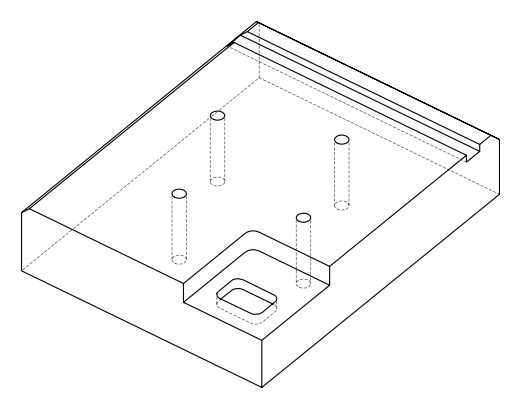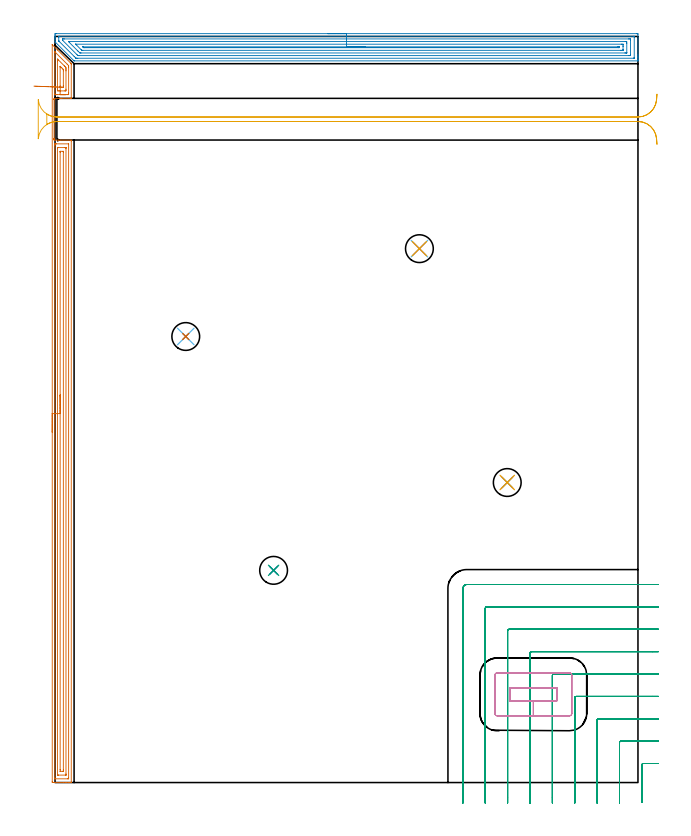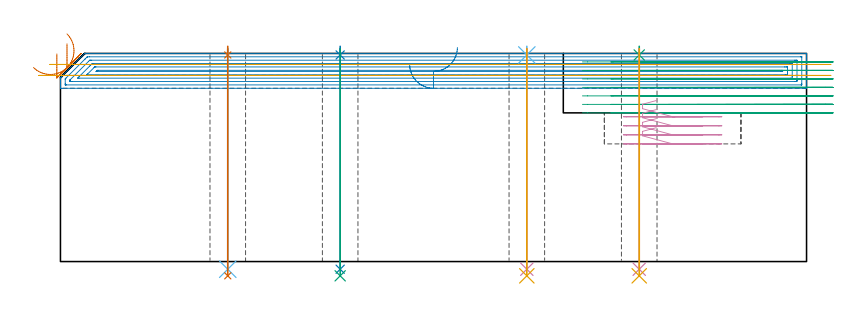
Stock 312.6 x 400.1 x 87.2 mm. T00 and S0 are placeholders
(PLAN: 17 operations, 11 tool changes, 52.9 min)
(1 AREA_MILL | FG_CHAMFER_SURFACE | UGT0205_001 | 12.42 min | 20788 mm3)
(2 AREA_MILL_1 | FG_CHAMFER_SURFACE_1 | UGT0205_001 | 15.03 min | 32758 mm3)
(3 MILL_CORNER_NOTCH_RECTANGULAR | CORNER_NOTCH_RECTANGULAR | UGT0201_008 | Follow Part, ap 4, ae 75% | 17.47 min | 289207 mm3)
(4 MILL_RECTANGULAR_POCKET | POCKET_RECTANGULAR_STRAIGHT | UGT0201_008 | Follow Part, ap 4, ae 75% | 2.03 min | 28071 mm3)
(5 MILL_RECTANGULAR_SLOT | SLOT_RECTANGULAR | UGT0201_136 | Follow Part, ap 5, ae 75% | 2.8 min | 63262 mm3)
(6 SPOT_DRILL | STEP1HOLE | NXT0321_9005460120000 | 0.03 min | 6 mm3)
(7 SPOT_DRILL_1 | STEP1HOLE_1 | NXT0321_9005460120000 | 0.03 min | 1 mm3)
(8 SPOT_DRILL_2 | STEP1HOLE_2 | NXT0321_9005460120000 | 0.03 min | 13 mm3)
(9 SPOT_DRILL_3 | STEP1HOLE_3 | NXT0321_9005460120000 | 0.03 min | 2 mm3)
(10 DRILL_THROUGH_HOLE_INTO_CENTER | STEP1HOLE | NXT0301_065 | 0.37 min | 6052 mm3)
(11 DRILL_TO_ENLARGE_THROUGH_HOLE | STEP1HOLE | UGT0301_280 | 0.38 min | 9117 mm3)
(12 DRILL_THROUGH_HOLE_INTO_CENTER_1 | STEP1HOLE_1 | NXT0301_065 | 0.37 min | 6055 mm3)
(13 DRILL_TO_ENLARGE_THROUGH_HOLE_1 | STEP1HOLE_1 | UGT0301_280 | 0.38 min | 9134 mm3)
(14 DRILL_THROUGH_HOLE_INTO_CENTER_2 | STEP1HOLE_2 | NXT0301_065 | 0.37 min | 6028 mm3)
(15 DRILL_TO_ENLARGE_THROUGH_HOLE_2 | STEP1HOLE_2 | UGT0301_280 | 0.38 min | 9154 mm3)
(16 DRILL_THROUGH_HOLE_INTO_CENTER_3 | STEP1HOLE_3 | NXT0301_065 | 0.37 min | 5992 mm3)
(17 DRILL_TO_ENLARGE_THROUGH_HOLE_3 | STEP1HOLE_3 | UGT0301_280 | 0.38 min | 9167 mm3)
(TOOL UGT0205_001 | Chamfer Mill 20 x 3 x 45 deg. | D20 FL50 Z2)
(TOOL UGT0201_008 | End Mill 16 mm | D16 FL32 Z4)
(TOOL UGT0201_136 | Carbide End Mill 20.0 | D20 FL30 Z4)
(TOOL NXT0321_9005460120000 | NC Spot Drill, 142deg, 12mm, Carbide, Uncoated | D12 PA142 FL30 Z2)
(TOOL NXT0301_065 | Carbide Drill 9.4mm [860.1-0940-075A1-MM 2214] | D9.4 PA140 FL98 Z2)
(TOOL UGT0301_280 | Twist Drill 14.9 mm | D14.9 PA118 FL114 Z2)
(OP 1 AREA_MILL)
G17 G21 G94 G90
T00 M6
G54
G17 G0 G90 X-1.5 Y187.85 S1061 M3
G43 Z97.2 H0
Z87.
G94 G1 Y187.888 Z86.128 F250.
Y188.002 Z85.264
Y188.191 Z84.412
Y188.453 Z83.58
Y188.787 Z82.774
Y189.19 Z82.
Y189.658 Z81.264
Y190.19 Z80.572
Y190.779 Z79.929
Y191.422 Z79.34
Y192.114 Z78.809
Y192.85 Z78.34
Y193.624 Z77.937
Y194.43 Z77.603
Y195.262 Z77.341
Y196.113 Z77.152
Y196.978 Z77.038
Y197.85 Z77.
Y395.608
X-1.495 Y395.663 Z77.003
X-1.492 Y395.681 Z77.005
X-1.462 Y395.663 Z77.035
X1.371 Y392.829 Z79.871
X8.423 Y385.778 Z86.922
X8.667 Y385.535 Z87.163
X8.678 Y385.523 Z87.174
X8.705 Y385.487 Z87.191
X8.7 Y385.232 Z87.2
Y367.34
X8.693 Y366.909 Z87.193
X8.656 Y366.906 Z87.156
X8.521 Y366.9 Z87.021
X3.6 Z82.1
X2.706 Z81.199
X-0.498 Z77.997
X-0.496 Y366.59 Z77.996
Y366.432 Z77.995
X-0.495 Y366.376 Z77.994
X-0.493 Y366.333 Z77.992
X-0.495 Y366.321 Z77.993
X-0.496 Y366.319
X-0.495 Y366.288 Z77.992
X-0.5 Y366.198 Z78.
Y345.302 Z77.999
X-0.499 Y345.171 Z77.995
X-0.5 Y345.163 Z77.997
X-0.499 Y345.162
X-0.497 Y345.108
X-0.498 Y345.106 Z77.994
X-0.5 Y345.103 Z77.995
Y345.094 Z78.
X-0.494 Y345.08 Z77.993
X-0.496 Y345.015 Z77.996
X-0.495 Y344.98 Z77.995
Y344.837
X-0.497 Y344.5 Z77.997
X1.812 Z80.305
X2.64 Z81.14
X8.531 Y344.499 Z87.031
X8.693 Y344.49 Z87.193
X8.7 Y344.086 Z87.2
Y0.186
X8.697 Y0.01 Z87.188
X8.627 Y0.006 Z87.119
X8.178 Y0. Z86.677
X7.919 Z86.419
X7.177 Z85.672
X5.911 Z84.408
X4.494 Z82.99
X-1.132 Z77.365
X-1.492 Y0.01 Z77.006
X-1.5 Y0.367 Z76.999
Y0.372
Y197.85 Z77.
X-0.086 Z78.414
Y341.512
X-0.081 Y342.297 Z78.419
X-0.079 Y342.4 Z78.421
X-0.072 Y342.49 Z78.428
X0.023 Y342.492 Z78.523
X0.715 Y342.499 Z79.215
X7.177 Z85.677
X7.244 Y342.497 Z85.744
X7.268 Y342.494 Z85.768
X7.277 Y342.491 Z85.777
X7.279 Y342.477 Z85.779
X7.283 Y342.406 Z85.783
X7.285 Y342.297 Z85.785
X7.286 Y342.188 Z85.786
X7.285 Y2.422 Z85.785
Y2.314
X7.282 Y2.204 Z85.782
X7.275 Y2.01 Z85.775
X7.177 Y2.008 Z85.677
X6.703 Y2.001 Z85.203
X0.023 Z78.523
X-0.037 Y2.002 Z78.463
X-0.073 Y2.006 Z78.427
X-0.077 Y2.008 Z78.423
X-0.08 Y2.033 Z78.42
X-0.083 Y2.094 Z78.417
X-0.085 Y2.312 Z78.415
X-0.086 Y2.422 Z78.414
Y197.85
X1.328 Z79.828
X1.329 Y340.258 Z79.829
X1.33 Y340.387 Z79.83
X1.334 Y340.472 Z79.834
X1.336 Y340.489 Z79.836
X1.342 Y340.492 Z79.842
X1.369 Y340.496 Z79.869
X1.812 Y340.5 Z80.312
X5.397 Z83.897
X5.828 Y340.49 Z84.328
X5.865 Y340.481 Z84.365
X5.868 Y340.448 Z84.368
X5.87 Y340.4 Z84.37
X5.871 Y340.352 Z84.371
Y340.025
Y4.622
X5.87 Y4.21 Z84.37
X5.869 Y4.09 Z84.369
X5.866 Y4.031 Z84.366
X5.863 Y4.01 Z84.363
X5.809 Y4.007 Z84.309
X5.598 Y4.001 Z84.098
X1.812 Y4. Z80.312
X1.601 Y4.001 Z80.101
X1.461 Y4.004 Z79.961
X1.35 Y4.01 Z79.85
X1.334 Y4.015 Z79.834
X1.332 Y4.023 Z79.832
X1.33 Y4.049 Z79.83
X1.329 Y4.21 Z79.829
X1.328 Y197.85 Z79.828
X2.743 Z81.243
Y337.825
X2.745 Y338.254 Z81.245
X2.748 Y338.467 Z81.248
X2.749 Y338.486 Z81.249
X2.77 Y338.491 Z81.27
X2.829 Y338.497 Z81.329
X2.926 Y338.5 Z81.426
X4.349 Y338.498 Z82.849
X4.404 Y338.496 Z82.904
X4.442 Y338.49 Z82.942
X4.451 Y338.482 Z82.951
X4.453 Y338.462 Z82.953
X4.456 Y338.263 Z82.956
X4.457 Y337.862 Z82.957
Y6.894
X4.453 Y6.041 Z82.953
X4.451 Y6.016 Z82.951
X4.436 Y6.01 Z82.936
X4.382 Y6.005 Z82.882
X4.27 Y6.001 Z82.77
X2.93 Z81.43
X2.818 Y6.005 Z81.318
X2.764 Y6.01 Z81.264
X2.749 Y6.016 Z81.249
X2.748 Y6.034 Z81.248
X2.743 Y6.857 Z81.243
Y6.894
Y197.85
Y198.722 Z81.281
Y199.586 Z81.395
Y200.438 Z81.583
Y201.27 Z81.846
Y202.076 Z82.18
Y202.85 Z82.582
Y203.586 Z83.051
Y204.278 Z83.582
Y204.921 Z84.172
Y205.51 Z84.815
Y206.041 Z85.507
Y206.51 Z86.243
Y206.913 Z87.017
Y207.247 Z87.823
Y207.509 Z88.655
Y207.698 Z89.506
Y207.812 Z90.371
Y207.85 Z91.243
G0 Z97.2
X2.742 Y368.9
Z95.384
G1 X3.332 Z94.741
X3.863 Z94.049
X4.331 Z93.313
X4.734 Z92.54
X5.068 Z91.734
X5.33 Z90.902
X5.519 Z90.05
X5.633 Z89.185
X5.671 Z88.313
X5.633 Z87.442
X5.519 Z86.577
X5.33 Z85.725
X5.068 Z84.893
X4.734 Z84.087
X4.331 Z83.313
X3.863 Z82.578
X3.332 Z81.885
X2.742 Z81.242
X1.147 Z79.647
X0.252 Z78.752
X0.023 Y368.903 Z78.523
X-0.052 Y368.907 Z78.448
X-0.075 Y368.909 Z78.425
X-0.079 Y368.949 Z78.421
X-0.083 Y369.02 Z78.417
X-0.085 Y369.129 Z78.415
X-0.086 Y369.238 Z78.414
Y391.598
X-0.084 Y391.708 Z78.416
X-0.081 Y391.78 Z78.419
X-0.078 Y391.816 Z78.422
X-0.058 Y391.8 Z78.442
X0.023 Y391.724 Z78.523
X0.261 Y391.489 Z78.761
X6.521 Y385.229 Z85.021
X7.177 Y384.562 Z85.677
X7.279 Y384.438 Z85.779
X7.282 Y384.334 Z85.782
X7.284 Y384.226 Z85.784
X7.286 Y383.44 Z85.786
Y369.915
X7.284 Y369.129 Z85.784
X7.283 Y369.023 Z85.783
X7.279 Y368.92 Z85.779
X7.177 Y368.91 Z85.677
X6.511 Y368.901 Z85.011
X2.742 Y368.9 Z81.242
Y370.9
X1.812 Y370.901 Z80.312
X1.336 Y370.918 Z79.836
X1.331 Y371.399 Z79.831
X1.329 Y371.812 Z79.829
Y372.296
Y387.017
X1.33 Y387.499 Z79.83
X1.335 Y387.912 Z79.835
X1.336 Y387.953 Z79.836
X1.384 Y387.912 Z79.884
X1.812 Y387.488 Z80.312
X4.966 Y384.334 Z83.466
X5.388 Y383.91 Z83.888
X5.854 Y383.44 Z84.354
X5.864 Y382.964 Z84.364
X5.869 Y382.545 Z84.369
X5.871 Y382.062 Z84.371
Y381.651
Y371.812
X5.868 Y371.332 Z84.368
X5.864 Y370.918 Z84.364
X5.406 Y370.9 Z83.906
X5.388 Z83.888
X2.742 Z81.242
X2.82 Y372.908 Z81.32
X2.779 Y372.91 Z81.279
X2.749 Y372.919 Z81.249
X2.748 Y372.961 Z81.248
X2.745 Y373.162 Z81.245
X2.743 Y373.564 Z81.243
Y383.44
X2.745 Y383.843 Z81.245
X2.748 Y384.043 Z81.248
X2.749 Y384.08 Z81.249
X2.772 Y384.067 Z81.272
X2.837 Y384.005 Z81.337
X3.411 Y383.44 Z81.911
X3.6 Y383.251 Z82.1
X4.302 Y382.545 Z82.802
X4.403 Y382.437 Z82.903
X4.45 Y382.38 Z82.95
X4.452 Y382.33 Z82.952
X4.455 Y382.117 Z82.955
X4.457 Y381.688 Z82.957
Y373.601
X4.455 Y373.173 Z82.955
X4.452 Y372.959 Z82.952
X4.45 Y372.914 Z82.95
X4.401 Y372.909 Z82.901
X4.298 Y372.903 Z82.798
X3.6 Y372.9 Z82.1
X3.406 Y372.901 Z81.906
X2.842 Y372.908 Z81.342
X2.82 Z81.32
X2.177 Y372.933 Z80.73
X1.485 Y372.96 Z80.2
X0.749 Y372.988 Z79.731
X-0.024 Y373.018 Z79.329
X-0.829 Y373.049 Z78.995
X-1.661 Y373.081 Z78.733
X-2.512 Y373.114 Z78.545
X-3.376 Y373.147 Z78.431
X-4.247 Y373.18 Z78.393
X-5.118 Y373.214 Z78.432
X-5.982 Y373.247 Z78.546
X-6.833 Y373.28 Z78.735
X-7.665 Y373.312 Z78.998
X-8.47 Y373.343 Z79.332
X-9.243 Y373.373 Z79.735
X-9.978 Y373.401 Z80.204
X-10.67 Y373.428 Z80.735
X-11.312 Y373.452 Z81.325
G0 Z97.2
M5
M2
(OP 2 AREA_MILL_1)
G17 G21 G94 G90
T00 M6
G54
G17 G0 G90 X146.3 Y401.6 S1061 M3
G43 Z97.2 H0
Z82.6
G94 G1 X146.338 Z81.728 F250.
X146.452 Z80.863
X146.641 Z80.012
X146.903 Z79.18
X147.237 Z78.374
X147.64 Z77.6
X148.109 Z76.864
X148.64 Z76.172
X149.229 Z75.529
X149.872 Z74.939
X150.564 Z74.408
X151.3 Z73.94
X152.074 Z73.537
X152.88 Z73.203
X153.712 Z72.941
X154.564 Z72.752
X155.428 Z72.638
X156.3 Z72.6
X311.997
X312.286 Y401.598 Z72.601
X312.59 Y401.592 Z72.606
X312.6 Y401.284 Z72.914
Y390.284 Z83.91
Y389.704 Z84.493
Y389.391 Z84.805
Y388.812 Z85.385
Y388.499 Z85.696
Y387.873 Z86.327
Y387.425 Z86.774
Y387.056 Z87.135
X312.59 Y387.002 Z87.188
X312.444 Y387. Z87.2
X10.417
X10.205 Y387.004 Z87.189
X10.1 Y387.099 Z87.099
X0.305 Y396.894 Z77.304
X0.221 Y396.978 Z77.219
X0. Y397.201 Z76.999
Y398.583 Z75.617
Y399.209 Z74.987
Y399.522 Z74.675
Y400.101 Z74.095
Y400.414 Z73.783
Y400.994 Z73.201
Y401.596 Z72.599
X0.603 Y401.6 Z72.6
X156.3
Y400.186 Z74.014
X310.297 Y400.185 Z74.015
X310.466 Y400.182 Z74.018
X310.575 Y400.179 Z74.021
X310.591 Y400.169 Z74.031
X310.593 Y400.156 Z74.044
X310.597 Y400.101 Z74.099
X310.6 Y399.714 Z74.486
X310.599 Y388.499 Z85.701
X310.597 Y388.45 Z85.75
X310.594 Y388.427 Z85.773
X310.591 Y388.421 Z85.779
X310.55 Y388.419 Z85.781
X310.382 Y388.415 Z85.785
X310.297 Y388.414 Z85.786
X310.213
X12.202
X11.391 Y388.417 Z85.783
X11.31 Y388.421 Z85.779
X11.236 Y388.426 Z85.774
X11.159 Y388.499 Z85.701
X10.417 Y389.232 Z84.968
X10.258 Y389.391 Z84.809
X2.387 Y397.263 Z76.937
X2.23 Y397.424 Z76.776
X2.072 Y397.589 Z76.611
X2.01 Y397.668 Z76.532
X2.006 Y397.715 Z76.485
X2.002 Y397.809 Z76.391
X2. Y399.596 Z74.604
X2.001 Y400.101 Z74.099
X2.003 Y400.15 Z74.05
X2.006 Y400.173 Z74.027
X2.009 Y400.179 Z74.021
X2.05 Y400.181 Z74.019
X2.218 Y400.185 Z74.015
X2.303 Y400.186 Z74.014
X2.387
X156.3
Y398.772 Z75.428
X307.536 Y398.771 Z75.429
X307.975 Y398.77 Z75.43
X308.428 Y398.767 Z75.433
X308.571 Y398.765 Z75.435
X308.59 Y398.488 Z75.712
X308.596 Y398.316 Z75.884
X308.599 Y398.145 Z76.055
Y390.113 Z84.087
X308.594 Y389.941 Z84.259
X308.589 Y389.835 Z84.365
X308.542 Y389.833 Z84.367
X308.428 Y389.831 Z84.369
X307.991 Y389.829 Z84.371
X307.536 Y389.828 Z84.372
X13.094 Y389.829 Z84.371
X12.656 Y389.83 Z84.37
X12.43 Y389.833 Z84.367
X12.318 Y389.835 Z84.365
X12.263 Y389.848 Z84.352
X12.202 Y389.903 Z84.297
X11.817 Y390.284 Z83.916
X4.172 Y397.928 Z76.272
X4.077 Y398.026 Z76.174
X4.031 Y398.075 Z76.125
X4.011 Y398.099 Z76.101
X4.008 Y398.145 Z76.055
X4.003 Y398.316 Z75.884
X4.001 Y398.487 Z75.713
X4.006 Y398.659 Z75.541
X4.011 Y398.765 Z75.435
X4.058 Y398.767 Z75.433
X4.172 Y398.769 Z75.431
X4.609 Y398.771 Z75.429
X5.064 Y398.772 Z75.428
X156.3
Y397.357 Z76.843
X305.818
X306.571 Y397.35 Z76.85
X306.599 Y396.576 Z77.624
X306.6 Y396.531 Z77.669
Y391.432 Z82.768
X306.598 Y391.326 Z82.874
X306.594 Y391.274 Z82.926
X306.59 Y391.252 Z82.948
X306.571 Y391.249 Z82.951
X305.752 Y391.243 Z82.957
X305.685
X13.919
X13.507 Y391.25 Z82.95
X13.304 Y391.256 Z82.944
X13.094 Y391.458 Z82.742
X12.48 Y392.069 Z82.131
X12.202 Y392.346 Z81.854
X7.741 Y396.809 Z77.391
X7.304 Y397.257 Z76.943
X7.22 Y397.351 Z76.849
X7.807 Y397.357 Z76.843
X156.3
Y395.943 Z78.257
X303.663
X303.967 Y395.942 Z78.258
X304.56 Y395.939 Z78.261
X304.579 Y395.937 Z78.263
X304.592 Y395.906 Z78.294
X304.596 Y395.639 Z78.561
X304.6 Y395.006 Z79.194
Y394.746 Z79.454
Y392.961 Z81.239
X304.599 Y392.803 Z81.397
X304.597 Y392.724 Z81.476
X304.594 Y392.685 Z81.515
X304.591 Y392.669 Z81.531
X304.573 Y392.664 Z81.536
X304.269 Y392.66 Z81.54
X303.967 Y392.658 Z81.542
X303.379 Y392.657 Z81.543
X14.879
X14.574 Y392.659 Z81.541
X14.372 Y392.664 Z81.536
X14.344 Y392.665 Z81.535
X14.33 Y392.675 Z81.525
X14.302 Y392.699 Z81.501
X14.248 Y392.751 Z81.449
X14.037 Y392.961 Z81.239
X11.359 Y395.639 Z78.561
X11.31 Y395.688 Z78.512
X11.152 Y395.851 Z78.349
X11.077 Y395.932 Z78.268
X11.074 Y395.938 Z78.262
X11.078 Y395.94 Z78.26
X11.099 Y395.942 Z78.258
X11.151 Y395.943 Z78.257
X11.31
X156.3
Y394.529 Z79.671
X301.725
X302.183 Y394.528 Z79.672
X302.403 Y394.526 Z79.674
X302.539 Y394.522 Z79.678
X302.59 Y394.513 Z79.687
X302.592 Y394.484 Z79.716
Y394.337 Z79.863
X302.571 Y394.078 Z80.122
X302.302 Y394.073 Z80.127
X302.183 Y394.072 Z80.128
X297.046 Y394.071 Z80.129
X15.771
X15.552 Y394.073 Z80.127
X15.44 Y394.076 Z80.124
X15.387 Y394.078 Z80.122
X15.332 Y394.127 Z80.073
X15.239 Y394.213 Z79.987
X15.15 Y394.301 Z79.899
X14.976 Y394.481 Z79.719
X14.937 Y394.523 Z79.677
X14.96 Y394.525 Z79.675
X15.02 Y394.527 Z79.673
X15.096 Y394.529 Z79.671
X15.313
X156.3
X157.172 Z79.709
X158.037 Z79.823
X158.888 Z80.012
X159.72 Z80.274
X160.526 Z80.608
X161.3 Z81.011
X162.036 Z81.479
X162.728 Z82.011
X163.371 Z82.6
X163.96 Z83.243
X164.492 Z83.935
X164.96 Z84.671
X165.363 Z85.445
X165.697 Z86.251
X165.959 Z87.083
X166.148 Z87.935
X166.262 Z88.799
X166.3 Z89.671
G0 Z97.2
M5
M2
(OP 3 MILL_CORNER_NOTCH_RECTANGULAR)
G17 G21 G94 G90
T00 M6
G54
G17 G0 G90 X323.6 Y10.2 S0 M3
G43 Z97.2 H0
Z83.643
G94 G1 X320.6 F250.
X315.493 F500.
G3 X314.7 Y9.407 R0.8
G1 Y-7.719
Y-10.719 F250.
G0 Z97.2
X323.6 Y22.2
Z83.643
G1 X320.6
X303.494 F500.
G3 X302.7 Y21.406 R0.8
G1 Y-8.
Y-11. F250.
G0 Z97.2
X323.6 Y34.2
Z83.643
G1 X320.6
X291.494 F500.
G3 X290.7 Y33.406 R0.8
G1 Y-8.
Y-11. F250.
G0 Z97.2
X323.6 Y46.2
Z83.643
G1 X320.6
X279.494 F500.
G3 X278.7 Y45.406 R0.8
G1 Y-8.
Y-11. F250.
G0 Z97.2
X323.6 Y58.2
Z83.643
G1 X320.6
X267.495 F500.
G3 X266.7 Y57.405 R0.8
G1 Y-8.
Y-11. F250.
G0 Z97.2
X323.6 Y70.2
Z83.643
G1 X320.6
X255.495 F500.
G3 X254.7 Y69.405 R0.8
G1 Y-8.
Y-11. F250.
G0 Z97.2
X323.6 Y82.2
Z83.643
G1 X320.6
X243.495 F500.
G3 X242.7 Y81.405 R0.8
G1 Y-8.
Y-11. F250.
G0 Z97.2
X323.6 Y94.2
Z83.643
G1 X320.6
X231.496 F500.
G3 X230.7 Y93.404 R0.8
G1 Y-8.
Y-11. F250.
G0 Z97.2
X323.6 Y106.2
Z83.643
G1 X320.6
X220.9 F500.
G3 X218.7 Y104. R2.2
G1 Y-8.
Y-11. F250.
G0 Z97.2
X323.6 Y10.2
Z80.086
G1 X320.6
X315.493 F500.
G3 X314.7 Y9.407 R0.8
G1 Y-7.719
Y-10.719 F250.
G0 Z97.2
X323.6 Y22.2
Z80.086
G1 X320.6
X303.494 F500.
G3 X302.7 Y21.406 R0.8
G1 Y-8.
Y-11. F250.
G0 Z97.2
X323.6 Y34.2
Z80.086
G1 X320.6
X291.494 F500.
G3 X290.7 Y33.406 R0.8
G1 Y-8.
Y-11. F250.
G0 Z97.2
X323.6 Y46.2
Z80.086
G1 X320.6
X279.495 F500.
G3 X278.7 Y45.405 R0.8
G1 Y-8.
Y-11. F250.
G0 Z97.2
X323.6 Y58.2
Z80.086
G1 X320.6
X267.495 F500.
G3 X266.7 Y57.405 R0.8
G1 Y-8.
Y-11. F250.
G0 Z97.2
X323.6 Y70.2
Z80.086
G1 X320.6
X255.495 F500.
G3 X254.7 Y69.405 R0.8
G1 Y-8.
Y-11. F250.
G0 Z97.2
X323.6 Y82.2
Z80.086
G1 X320.6
X243.496 F500.
G3 X242.7 Y81.404 R0.8
G1 Y-8.
Y-11. F250.
G0 Z97.2
X323.6 Y94.2
Z80.086
G1 X320.6
X231.496 F500.
G3 X230.7 Y93.404 R0.8
G1 Y-8.
Y-11. F250.
G0 Z97.2
X323.6 Y106.2
Z80.086
G1 X320.6
X220.9 F500.
G3 X218.7 Y104. R2.2
G1 Y-8.
Y-11. F250.
G0 Z97.2
X323.6 Y10.2
Z76.529
G1 X320.6
X315.493 F500.
G3 X314.7 Y9.407 R0.8
G1 Y-7.719
Y-10.719 F250.
G0 Z97.2
X323.6 Y22.2
Z76.529
G1 X320.6
X303.494 F500.
G3 X302.7 Y21.406 R0.8
G1 Y-8.
Y-11. F250.
G0 Z97.2
X323.6 Y34.2
Z76.529
G1 X320.6
X291.494 F500.
G3 X290.7 Y33.406 R0.8
G1 Y-8.
Y-11. F250.
G0 Z97.2
X323.6 Y46.2
Z76.529
G1 X320.6
X279.495 F500.
G3 X278.7 Y45.405 R0.8
G1 Y-8.
Y-11. F250.
G0 Z97.2
X323.6 Y58.2
Z76.529
G1 X320.6
X267.495 F500.
G3 X266.7 Y57.405 R0.8
G1 Y-8.
Y-11. F250.
G0 Z97.2
X323.6 Y70.2
Z76.529
G1 X320.6
X255.495 F500.
G3 X254.7 Y69.405 R0.8
G1 Y-8.
Y-11. F250.
G0 Z97.2
X323.6 Y82.2
Z76.529
G1 X320.6
X243.496 F500.
G3 X242.7 Y81.404 R0.8
G1 Y-8.
Y-11. F250.
G0 Z97.2
X323.6 Y94.2
Z76.529
G1 X320.6
X231.496 F500.
G3 X230.7 Y93.404 R0.8
G1 Y-8.
Y-11. F250.
G0 Z97.2
X323.6 Y106.2
Z76.529
G1 X320.6
X220.9 F500.
G3 X218.7 Y104. R2.2
G1 Y-8.
Y-11. F250.
G0 Z97.2
X323.6 Y10.2
Z72.971
G1 X320.6
X315.493 F500.
G3 X314.7 Y9.407 R0.8
G1 Y-7.719
Y-10.719 F250.
G0 Z97.2
X323.6 Y22.2
Z72.971
G1 X320.6
X303.494 F500.
G3 X302.7 Y21.406 R0.8
G1 Y-8.
Y-11. F250.
G0 Z97.2
X323.6 Y34.2
Z72.971
G1 X320.6
X291.494 F500.
G3 X290.7 Y33.406 R0.8
G1 Y-8.
Y-11. F250.
G0 Z97.2
X323.6 Y46.2
Z72.971
G1 X320.6
X279.494 F500.
G3 X278.7 Y45.406 R0.8
G1 Y-8.
Y-11. F250.
G0 Z97.2
X323.6 Y58.2
Z72.971
G1 X320.6
X267.495 F500.
G3 X266.7 Y57.405 R0.8
G1 Y-8.
Y-11. F250.
G0 Z97.2
X323.6 Y70.2
Z72.971
G1 X320.6
X255.495 F500.
G3 X254.7 Y69.405 R0.8
G1 Y-8.
Y-11. F250.
G0 Z97.2
X323.6 Y82.2
Z72.971
G1 X320.6
X243.495 F500.
G3 X242.7 Y81.405 R0.8
G1 Y-8.
Y-11. F250.
G0 Z97.2
X323.6 Y94.2
Z72.971
G1 X320.6
X231.496 F500.
G3 X230.7 Y93.404 R0.8
G1 Y-8.
Y-11. F250.
G0 Z97.2
X323.6 Y106.2
Z72.971
G1 X320.6
X220.9 F500.
G3 X218.7 Y104. R2.2
G1 Y-8.
Y-11. F250.
G0 Z97.2
X323.6 Y10.2
Z69.414
G1 X320.6
X315.493 F500.
G3 X314.7 Y9.407 R0.8
G1 Y-7.719
Y-10.719 F250.
G0 Z97.2
X323.6 Y22.2
Z69.414
G1 X320.6
X303.494 F500.
G3 X302.7 Y21.406 R0.8
G1 Y-8.
Y-11. F250.
G0 Z97.2
X323.6 Y34.2
Z69.414
G1 X320.6
X291.494 F500.
G3 X290.7 Y33.406 R0.8
G1 Y-8.
Y-11. F250.
G0 Z97.2
X323.6 Y46.2
Z69.414
G1 X320.6
X279.495 F500.
G3 X278.7 Y45.405 R0.8
G1 Y-8.
Y-11. F250.
G0 Z97.2
X323.6 Y58.2
Z69.414
G1 X320.6
X267.495 F500.
G3 X266.7 Y57.405 R0.8
G1 Y-8.
Y-11. F250.
G0 Z97.2
X323.6 Y70.2
Z69.414
G1 X320.6
X255.495 F500.
G3 X254.7 Y69.405 R0.8
G1 Y-8.
Y-11. F250.
G0 Z97.2
X323.6 Y82.2
Z69.414
G1 X320.6
X243.496 F500.
G3 X242.7 Y81.404 R0.8
G1 Y-8.
Y-11. F250.
G0 Z97.2
X323.6 Y94.2
Z69.414
G1 X320.6
X231.496 F500.
G3 X230.7 Y93.404 R0.8
G1 Y-8.
Y-11. F250.
G0 Z97.2
X323.6 Y106.2
Z69.414
G1 X320.6
X220.9 F500.
G3 X218.7 Y104. R2.2
G1 Y-8.
Y-11. F250.
G0 Z97.2
X323.6 Y10.2
Z65.857
G1 X320.6
X315.493 F500.
G3 X314.7 Y9.407 R0.8
G1 Y-7.719
Y-10.719 F250.
G0 Z97.2
X323.6 Y22.2
Z65.857
G1 X320.6
X303.494 F500.
G3 X302.7 Y21.406 R0.8
G1 Y-8.
Y-11. F250.
G0 Z97.2
X323.6 Y34.2
Z65.857
G1 X320.6
X291.494 F500.
G3 X290.7 Y33.406 R0.8
G1 Y-8.
Y-11. F250.
G0 Z97.2
X323.6 Y46.2
Z65.857
G1 X320.6
X279.495 F500.
G3 X278.7 Y45.405 R0.8
G1 Y-8.
Y-11. F250.
G0 Z97.2
X323.6 Y58.2
Z65.857
G1 X320.6
X267.495 F500.
G3 X266.7 Y57.405 R0.8
G1 Y-8.
Y-11. F250.
G0 Z97.2
X323.6 Y70.2
Z65.857
G1 X320.6
X255.495 F500.
G3 X254.7 Y69.405 R0.8
G1 Y-8.
Y-11. F250.
G0 Z97.2
X323.6 Y82.2
Z65.857
G1 X320.6
X243.496 F500.
G3 X242.7 Y81.404 R0.8
G1 Y-8.
Y-11. F250.
G0 Z97.2
X323.6 Y94.2
Z65.857
G1 X320.6
X231.496 F500.
G3 X230.7 Y93.404 R0.8
G1 Y-8.
Y-11. F250.
G0 Z97.2
X323.6 Y106.2
Z65.857
G1 X320.6
X220.9 F500.
G3 X218.7 Y104. R2.2
G1 Y-8.
Y-11. F250.
G0 Z97.2
X323.6 Y10.2
Z62.3
G1 X320.6
X315.493 F500.
G3 X314.7 Y9.407 R0.8
G1 Y-7.719
Y-10.719 F250.
G0 Z97.2
X323.6 Y22.2
Z62.3
G1 X320.6
X303.494 F500.
G3 X302.7 Y21.406 R0.8
G1 Y-8.
Y-11. F250.
G0 Z97.2
X323.6 Y34.2
Z62.3
G1 X320.6
X291.494 F500.
G3 X290.7 Y33.406 R0.8
G1 Y-8.
Y-11. F250.
G0 Z97.2
X323.6 Y46.2
Z62.3
G1 X320.6
X279.495 F500.
G3 X278.7 Y45.405 R0.8
G1 Y-8.
Y-11. F250.
G0 Z97.2
X323.6 Y58.2
Z62.3
G1 X320.6
X267.495 F500.
G3 X266.7 Y57.405 R0.8
G1 Y-8.
Y-11. F250.
G0 Z97.2
X323.6 Y70.2
Z62.3
G1 X320.6
X255.495 F500.
G3 X254.7 Y69.405 R0.8
G1 Y-8.
Y-11. F250.
G0 Z97.2
X323.6 Y82.2
Z62.3
G1 X320.6
X243.496 F500.
G3 X242.7 Y81.404 R0.8
G1 Y-8.
Y-11. F250.
G0 Z97.2
X323.6 Y94.2
Z62.3
G1 X320.6
X231.496 F500.
G3 X230.7 Y93.404 R0.8
G1 Y-8.
Y-11. F250.
G0 Z97.2
X323.6 Y106.2
Z62.3
G1 X320.6
X220.9 F500.
G3 X218.7 Y104. R2.2
G1 Y-8.
Y-11. F250.
G0 Z97.2
M5
M2
(OP 4 MILL_RECTANGULAR_POCKET)
G17 G21 G94 G90
T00 M6
G54
G17 G0 G90 X249.641 Y50.8 S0 M3
G43 Z97.2 H0
Z67.46
G94 G1 X243.9 Z65.922 F250.
Y43.8 Z64.046
X256.5 Z60.67
X269.1 F500.
Y50.8
X243.9
Y43.8
X256.5
Y35.8
X275.9
G3 X277.1 Y37. R1.2
G1 Y57.6
G3 X275.9 Y58.8 R1.2
G1 X237.1
G3 X235.9 Y57.6 R1.2
G1 Y37.
G3 X237.1 Y35.8 R1.2
G1 X256.5
X257.5
G0 X249.641 Y50.8 Z63.67
G1 X243.9 Z62.132 F250.
Y43.8 Z60.256
X256.5 Z56.88
X269.1 F500.
Y50.8
X243.9
Y43.8
X256.5
Y35.8
X275.9
G3 X277.1 Y37. R1.2
G1 Y57.6
G3 X275.9 Y58.8 R1.2
G1 X237.1
G3 X235.9 Y57.6 R1.2
G1 Y37.
G3 X237.1 Y35.8 R1.2
G1 X256.5
X257.5
G0 X249.641 Y50.8 Z59.88
G1 X243.9 Z58.342 F250.
Y43.8 Z56.466
X256.5 Z53.09
X269.1 F500.
Y50.8
X243.9
Y43.8
X256.5
Y35.8
X275.9
G3 X277.1 Y37. R1.2
G1 Y57.6
G3 X275.9 Y58.8 R1.2
G1 X237.1
G3 X235.9 Y57.6 R1.2
G1 Y37.
G3 X237.1 Y35.8 R1.2
G1 X256.5
X257.5
G0 X249.641 Y50.8 Z56.09
G1 X243.9 Z54.552 F250.
Y43.8 Z52.676
X256.5 Z49.3
X269.1 F500.
Y50.8
X243.9
Y43.8
X256.5
Y35.8
X275.9
G3 X277.1 Y37. R1.2
G1 Y57.6
G3 X275.9 Y58.8 R1.2
G1 X237.1
G3 X235.9 Y57.6 R1.2
G1 Y37.
G3 X237.1 Y35.8 R1.2
G1 X256.5
X257.5
G0 Z97.2
M5
M2
(OP 5 MILL_RECTANGULAR_SLOT)
G17 G21 G94 G90
T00 M6
G54
G17 G0 G90 X322.802 Y369.117 S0 M3
G43 Z97.2 H0
Z82.6
G94 G1 X322.57 Y366.126 F250.
G2 X312.6 Y356.9 R10. F500.
G1 X1.
G2 X-4.4 Y358.483 R10.
G1 X-4.399 Y352.917
G2 X1. Y354.5 R10.
G1 X312.6
G2 X322.57 Y345.274 R10.
G1 X322.802 Y342.283 F250.
G0 Y369.117 Z78.
G1 X322.57 Y366.126
G2 X312.6 Y356.9 R10. F500.
G1 X1.
G2 X-8.969 Y366.113 R10.
G1 X-8.999
X-8.998 Y345.293
X-8.968
G2 X1. Y354.5 R10.
G1 X312.6
G2 X322.57 Y345.274 R10.
G1 X322.802 Y342.283 F250.
G0 Z97.2
M5
M2
(OP 6 SPOT_DRILL)
G17 G21 G94 G90
T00 M6
G54
G17 G0 G90 X195.4 Y286.3 S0 M3
G43 Z97.2 H0
G94 G81 G98 Z86.559 F250. R90.2
G80
M5
M2
(OP 7 SPOT_DRILL_1)
G17 G21 G94 G90
T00 M6
G54
G17 G0 G90 X70.1 Y239.2 S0 M3
G43 Z97.2 H0
G94 G81 G98 Z86.559 F250. R90.2
G80
M5
M2
(OP 8 SPOT_DRILL_2)
G17 G21 G94 G90
T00 M6
G54
G17 G0 G90 X117.2 Y113.8 S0 M3
G43 Z97.2 H0
G94 G81 G98 Z86.559 F250. R90.2
G80
M5
M2
(OP 9 SPOT_DRILL_3)
G17 G21 G94 G90
T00 M6
G54
G17 G0 G90 X242.5 Y160.9 S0 M3
G43 Z97.2 H0
G94 G81 G98 Z86.559 F250. R90.2
G80
M5
M2
(OP 10 DRILL_THROUGH_HOLE_INTO_CENTER)
G17 G21 G94 G90
T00 M6
G54
G17 G0 G90 X195.4 Y286.3 S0 M3
G43 Z97.2 H1
G94 G73 G98 Z-3.211 F250. Q9.041 R89.2
G80
M5
M2
(OP 11 DRILL_TO_ENLARGE_THROUGH_HOLE)
G17 G21 G94 G90
T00 M6
G54
G17 G0 G90 X195.4 Y286.3 S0 M3
G43 Z97.2 H0
G94 G73 G98 Z-5.976 F250. Q13.311 R89.2
G80
M5
M2
(OP 12 DRILL_THROUGH_HOLE_INTO_CENTER_1)
G17 G21 G94 G90
T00 M6
G54
G17 G0 G90 X70.1 Y239.2 S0 M3
G43 Z97.2 H1
G94 G73 G98 Z-3.211 F250. Q9.041 R89.2
G80
M5
M2
(OP 13 DRILL_TO_ENLARGE_THROUGH_HOLE_1)
G17 G21 G94 G90
T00 M6
G54
G17 G0 G90 X70.1 Y239.2 S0 M3
G43 Z97.2 H0
G94 G73 G98 Z-5.976 F250. Q13.311 R89.2
G80
M5
M2
(OP 14 DRILL_THROUGH_HOLE_INTO_CENTER_2)
G17 G21 G94 G90
T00 M6
G54
G17 G0 G90 X117.2 Y113.8 S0 M3
G43 Z97.2 H1
G94 G73 G98 Z-3.211 F250. Q9.041 R89.2
G80
M5
M2
(OP 15 DRILL_TO_ENLARGE_THROUGH_HOLE_2)
G17 G21 G94 G90
T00 M6
G54
G17 G0 G90 X117.2 Y113.8 S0 M3
G43 Z97.2 H0
G94 G73 G98 Z-5.976 F250. Q13.311 R89.2
G80
M5
M2
(OP 16 DRILL_THROUGH_HOLE_INTO_CENTER_3)
G17 G21 G94 G90
T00 M6
G54
G17 G0 G90 X242.5 Y160.9 S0 M3
G43 Z97.2 H1
G94 G73 G98 Z-3.211 F250. Q9.041 R89.2
G80
M5
M2
(OP 17 DRILL_TO_ENLARGE_THROUGH_HOLE_3)
G17 G21 G94 G90
T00 M6
G54
G17 G0 G90 X242.5 Y160.9 S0 M3
G43 Z97.2 H0
G94 G73 G98 Z-5.976 F250. Q13.311 R89.2
G80
M5
M2
